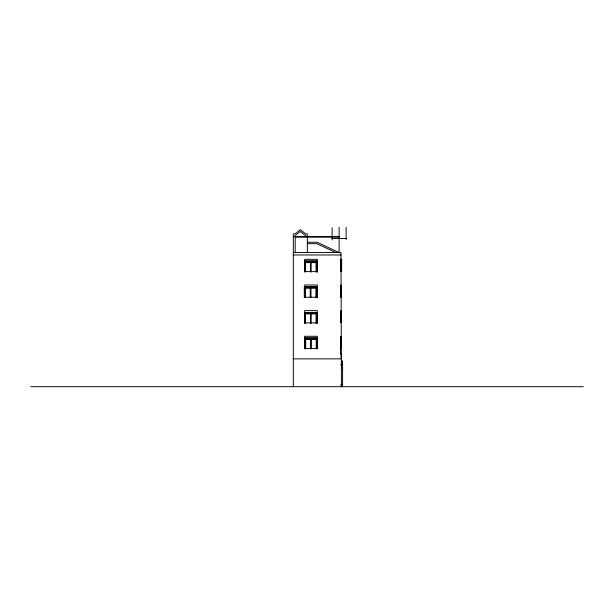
<?xml version="1.0" encoding="UTF-8"?>
<svg xmlns="http://www.w3.org/2000/svg" width="614" height="614" viewBox="0 0 614 614"><rect width="100%" height="100%" fill="white"/><g stroke="black" fill="none" stroke-linecap="round" stroke-linejoin="round"><path stroke-width="0.92" d="M293.315 237.058L300.323 231.447L306.846 236.659M339.12 236.659L295.188 236.659L295.188 252.554M295.188 237.058L339.12 237.058M332.105 238.531L346.127 238.531M307.338 242.269L317.154 242.269L339.12 252.554L339.12 227.31M307.338 243.674L316.839 243.674L335.689 252.492M293.315 252.554L340.985 252.554L341.453 386.69M293.315 254.979L340.985 254.979M340.325 259.338L341.653 259.338L341.653 271.281L340.325 271.281M340.325 259.668L341.653 259.668M304.659 260.973L317.284 260.973M310.461 262.608L305.549 262.608L305.549 271.956M311.16 262.608L316.072 262.608L316.072 271.956M340.325 270.951L341.653 270.951M317.284 271.603L304.659 271.603L304.659 259.338L317.284 259.338L317.284 272.056M340.985 271.603L341.161 259.338M340.985 284.98L340.985 297.253M340.985 285.333L340.64 296.9L341.161 296.9M304.659 286.623L317.284 286.623M304.651 287.321L316.571 287.321L316.571 297.606M310.262 288.258L305.35 288.258L305.35 297.606M310.96 288.258L315.872 288.258L315.872 297.606M304.659 297.253L317.284 297.253M340.985 310.63L340.985 322.895M340.985 310.983L340.64 322.55L341.161 322.55M310.469 313.892L305.565 313.892L305.565 323.24M311.168 313.892L316.08 313.892L316.08 323.24M317.284 322.895L304.659 322.895L304.659 310.63L317.284 310.63L317.284 323.056M340.985 336.28L340.985 348.545M340.985 336.625L340.64 348.192L341.161 348.192M304.659 337.915L317.284 337.915M304.659 338.145L317.284 338.145M310.623 339.55L305.711 339.55L305.711 348.898M311.321 339.55L316.225 339.55L316.225 348.898M304.659 348.545L317.284 348.545M341.131 358.323L341.131 353.956M293.315 358.875L340.985 358.875M341.453 361.063L342.389 361.063L342.389 369.474M342.389 361.178L342.274 364.816M340.916 364.578L341.99 364.578M340.985 364.962L342.589 364.893L342.589 385.247L341.453 385.247M340.893 384.686L342.589 384.686M30.7 386.69L583.3 386.69M346.127 227.31L346.127 239.468M341.99 384.809L341.99 386.69M341.722 384.809L341.722 386.69M341.323 259.668L341.323 270.951M341.223 384.579L341.223 386.69M340.655 259.668L340.655 270.951M340.517 348.545L340.517 354.025M332.105 227.794L332.105 239.944M317.284 297.706L317.284 284.98L304.659 284.98L304.659 297.706M317.284 348.683L317.284 336.28L304.659 336.28L304.659 348.683M317.123 271.749L317.123 261.203L304.498 261.203L304.498 271.749M317.131 323.033L317.131 312.495L304.513 312.495L304.513 323.033M316.924 297.391L316.924 286.853L304.298 286.853L304.298 297.391M316.931 348.898L316.931 338.613L305.012 338.613L305.012 348.898M316.77 271.956L316.77 261.671L304.851 261.671L304.851 271.956M316.778 323.24L316.778 312.956L304.859 312.956L304.859 323.24M311.321 338.613L311.321 348.898M311.16 261.671L311.16 271.956M311.168 312.956L311.168 323.24M310.96 287.321L310.96 297.606M310.623 338.613L310.623 348.898M310.461 261.671L310.461 271.956M310.469 312.956L310.469 323.24M310.262 287.321L310.262 297.606M307.338 252.684L307.338 233.857L305.588 233.857L300.323 229.651L295.065 233.857L293.315 233.857L293.315 386.69"/></g></svg>
